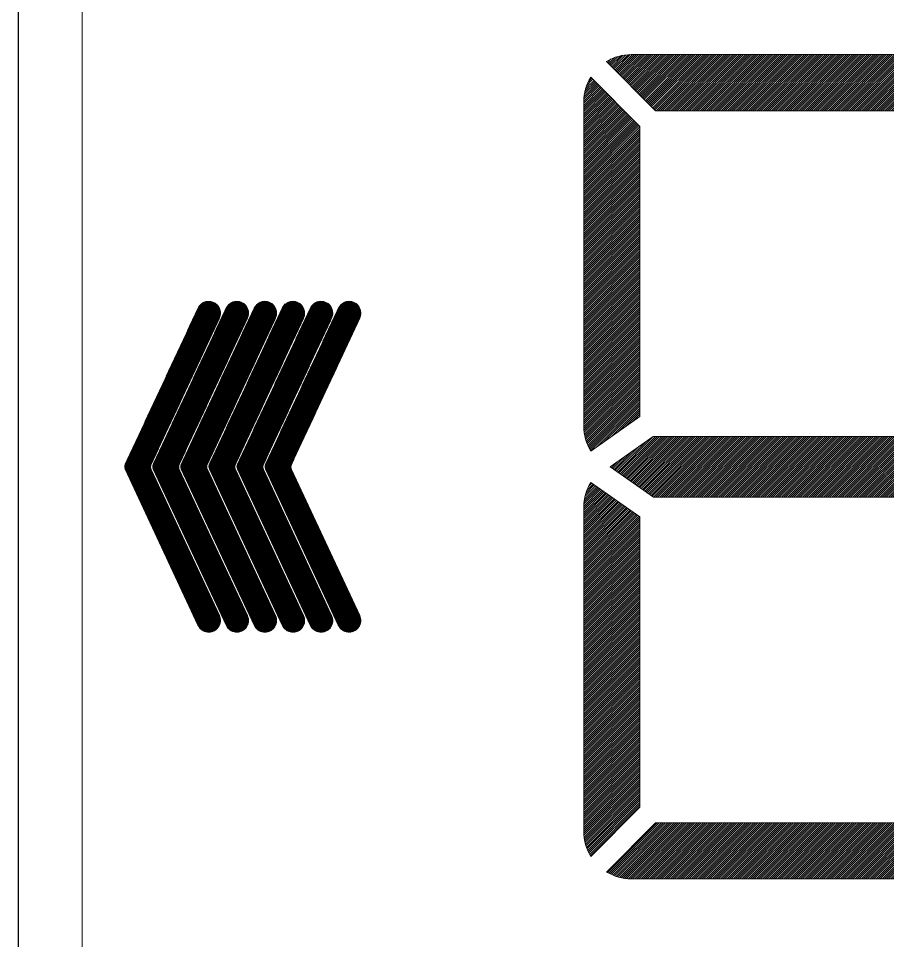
# Model space of a CAD drawing. Header units: millimetres. Extents: x 1946 to 4611, y 2266 to 2855.
# Drawn here: x 3672.4 to 3692.85, y 2697.16 to 2718.87 of the extents above; entities that cross this region are included whole.
import ezdxf

# ---------------------------------------------------------------- set-up
doc = ezdxf.new("R2010")
doc.units = ezdxf.units.MM
doc.linetypes.add('CENTER', pattern=[0.6, 0.375, -0.075, 0.075, -0.075])
doc.layers.add('05___PRT_ALL_DTM_CSYS', color=7, linetype='Continuous')
doc.layers.add('Dim', color=4, linetype='Continuous')
doc.layers.add('Cover Lens', color=152, linetype='Continuous', lineweight=0)
doc.layers.add('LCD', color=4, linetype='Continuous', lineweight=20)

# ---------------------------------------------------------------- blocks, each defined once
blk = doc.blocks.new('CG1')
at = {"layer": 'Cover Lens'}
blk.add_lwpolyline([(-33, 0), (33, 0), (33, 54), (-33, 54)], close=True, dxfattribs=at)

msp = doc.modelspace()

# ---------------------------------------------------------------- hatches: boundary and pattern name
h = msp.add_hatch()
h.set_pattern_fill('ANSI31', color=256, scale=0.05)
h.set_pattern_definition([(45, (2844.029518, 2575.4513886), (-0.004419417382, 0.004419417382), [])])
h.paths.add_polyline_path([(3679.93094, 2712.05172, -1), (3680.43077, 2711.81853), (3678.82719, 2708.37999, 0.22171449), (3678.82719, 2708.25319), (3680.4308, 2704.81457, -1.01341567), (3679.92789, 2704.58822), (3678.21466, 2708.26167, -0.22168329), (3678.21467, 2708.37153)])
h.paths.add_polyline_path([(3679.27029, 2712.05172, -1), (3679.77012, 2711.81853), (3678.16654, 2708.37999, 0.22171449), (3678.16654, 2708.25319), (3679.77016, 2704.81457, -1.01341567), (3679.26725, 2704.58822), (3677.55401, 2708.26167, -0.22168329), (3677.55402, 2708.37153)])
h.paths.add_polyline_path([(3678.60965, 2712.05172, -0.99999998), (3679.10947, 2711.81853), (3677.50589, 2708.37999, 0.22171449), (3677.50589, 2708.25319), (3679.10951, 2704.81457, -1.01341567), (3678.6066, 2704.58822), (3676.89336, 2708.26167, -0.22168329), (3676.89338, 2708.37153)])
h.paths.add_polyline_path([(3677.949, 2712.05172, -0.99999998), (3678.44883, 2711.81853), (3676.84525, 2708.37999, 0.22171449), (3676.84525, 2708.25319), (3678.44886, 2704.81457, -1.01341567), (3677.94595, 2704.58822), (3676.23271, 2708.26167, -0.22168329), (3676.23273, 2708.37153)])
h.paths.add_polyline_path([(3677.28835, 2712.05172, -1), (3677.78818, 2711.81853), (3676.1846, 2708.37999, 0.22171449), (3676.1846, 2708.25319), (3677.78821, 2704.81457, -1.01341567), (3677.28531, 2704.58822), (3675.57207, 2708.26167, -0.22168329), (3675.57208, 2708.37153)])
h.paths.add_polyline_path([(3676.62771, 2712.05172, -1), (3677.12753, 2711.81853), (3675.52395, 2708.37999, 0.22171449), (3675.52395, 2708.25319), (3677.12757, 2704.81457, -1.01341567), (3676.62466, 2704.58822), (3674.91142, 2708.26167, -0.22168329), (3674.91144, 2708.37153)])
at = {"layer": '05___PRT_ALL_DTM_CSYS'}
h = msp.add_hatch(dxfattribs=at)
h.set_pattern_fill('ANSI31', color=256, scale=0.011)
h.set_pattern_definition([(45, (-412.98522, 4249.300888), (-0.02469570433, 0.02469570433), [])])
h.paths.add_polyline_path([(3690.41985, 2716.69931), (3693.90844, 2716.69931), (3695.06233, 2717.86033, 0.13606306), (3694.48891, 2718.01931), (3690.41985, 2718.01931), (3686.81604, 2718.01931, 0.13606306), (3686.24263, 2717.86033), (3687.39652, 2716.69931)])
h.paths.add_polyline_path([(3687.02254, 2716.3292), (3685.86835, 2717.49047, 0.1390936), (3685.70248, 2716.90575), (3685.70248, 2709.2713, 0.1390936), (3685.86835, 2708.68657), (3687.02257, 2709.49822)])
h.paths.add_polyline_path([(3695.60248, 2716.90575, 0.1390936), (3695.43661, 2717.49047), (3694.28242, 2716.3292), (3694.28239, 2709.49822), (3695.43661, 2708.68657, 0.1390936), (3695.60248, 2709.2713)])
h.paths.add_polyline_path([(3690.41985, 2709.02864), (3687.3386, 2709.02864), (3686.32664, 2708.31703), (3687.34825, 2707.59863), (3690.41985, 2707.59863), (3693.95671, 2707.59863), (3694.97831, 2708.31703), (3693.96635, 2709.02864)])
h.paths.add_polyline_path([(3685.70248, 2699.72831, 0.1390936), (3685.86835, 2699.14358), (3687.02254, 2700.30485), (3687.02257, 2707.13583), (3685.86835, 2707.94748, 0.1390936), (3685.70248, 2707.36276)])
h.paths.add_polyline_path([(3690.41985, 2699.93474), (3687.39652, 2699.93474), (3686.24263, 2698.77373, 0.13606306), (3686.81604, 2698.61474), (3690.41985, 2698.61474), (3694.48891, 2698.61474, 0.13606306), (3695.06233, 2698.77373), (3693.90844, 2699.93474)])
h.paths.add_polyline_path([(3695.60248, 2707.36276, 0.1390936), (3695.43661, 2707.94748), (3694.28239, 2707.13583), (3694.28242, 2700.30485), (3695.43661, 2699.14358, 0.1390936), (3695.60248, 2699.72831)])
h.paths.add_polyline_path([(3702.3607, 2716.69931), (3705.8493, 2716.69931), (3707.00318, 2717.86033, 0.13606306), (3706.42977, 2718.01931), (3702.3607, 2718.01931), (3698.7569, 2718.01931, 0.13606306), (3698.18348, 2717.86033), (3699.33737, 2716.69931)])
h.paths.add_polyline_path([(3698.96339, 2716.3292), (3697.80921, 2717.49047, 0.1390936), (3697.64333, 2716.90575), (3697.64333, 2709.2713, 0.1390936), (3697.80921, 2708.68657), (3698.96342, 2709.49822)])
h.paths.add_polyline_path([(3702.3607, 2709.02864), (3699.27946, 2709.02864), (3698.2675, 2708.31703), (3699.2891, 2707.59863), (3702.3607, 2707.59863), (3705.89756, 2707.59863), (3706.91917, 2708.31703), (3705.90721, 2709.02864)])
h.paths.add_polyline_path([(3706.22324, 2709.49822), (3707.37746, 2708.68657, 0.1390936), (3707.54333, 2709.2713), (3707.54333, 2716.90575, 0.1390936), (3707.37746, 2717.49047), (3706.22327, 2716.3292)])
h.paths.add_polyline_path([(3706.22327, 2700.30485), (3707.37746, 2699.14358, 0.1390936), (3707.54333, 2699.72831), (3707.54333, 2707.36276, 0.1390936), (3707.37746, 2707.94748), (3706.22324, 2707.13583)])
h.paths.add_polyline_path([(3702.3607, 2699.93474), (3699.33737, 2699.93474), (3698.18348, 2698.77373, 0.13606306), (3698.7569, 2698.61474), (3702.3607, 2698.61474), (3706.42977, 2698.61474, 0.13606306), (3707.00318, 2698.77373), (3705.8493, 2699.93474)])
h.paths.add_polyline_path([(3698.96342, 2707.13583), (3697.80921, 2707.94748, 0.1390936), (3697.64333, 2707.36276), (3697.64333, 2699.72831, 0.1390936), (3697.80921, 2699.14358), (3698.96339, 2700.30485)])
h.paths.add_polyline_path([(3717.40953, 2716.69931), (3720.89812, 2716.69931), (3722.052, 2717.86033, 0.13606306), (3721.47859, 2718.01931), (3717.40953, 2718.01931), (3713.80572, 2718.01931, 0.13606306), (3713.23231, 2717.86033), (3714.38619, 2716.69931)])
h.paths.add_polyline_path([(3714.01222, 2716.3292), (3712.85803, 2717.49047, 0.1390936), (3712.69216, 2716.90575), (3712.69216, 2709.2713, 0.1390936), (3712.85803, 2708.68657), (3714.01225, 2709.49822)])
h.paths.add_polyline_path([(3721.27207, 2709.49822), (3722.42628, 2708.68657, 0.1390936), (3722.59216, 2709.2713), (3722.59216, 2716.90575, 0.1390936), (3722.42628, 2717.49047), (3721.27209, 2716.3292)])
h.paths.add_polyline_path([(3720.94639, 2707.59863), (3721.96799, 2708.31703), (3720.95603, 2709.02864), (3717.40953, 2709.02864), (3714.32828, 2709.02864), (3713.31632, 2708.31703), (3714.33793, 2707.59863), (3717.40953, 2707.59863)])
h.paths.add_polyline_path([(3714.01225, 2707.13583), (3712.85803, 2707.94748, 0.1390936), (3712.69216, 2707.36276), (3712.69216, 2699.72831, 0.1390936), (3712.85803, 2699.14358), (3714.01222, 2700.30485)])
h.paths.add_polyline_path([(3714.38619, 2699.93474), (3713.23231, 2698.77373, 0.13606306), (3713.80572, 2698.61474), (3717.40953, 2698.61474), (3721.47859, 2698.61474, 0.13606306), (3722.052, 2698.77373), (3720.89812, 2699.93474), (3717.40953, 2699.93474)])
h.paths.add_polyline_path([(3721.27209, 2700.30485), (3722.42628, 2699.14358, 0.1390936), (3722.59216, 2699.72831), (3722.59216, 2707.36276, 0.1390936), (3722.42628, 2707.94748), (3721.27207, 2707.13583)])

# ---------------------------------------------------------------- linework, layer by layer
at = {"lineweight": 0}
for points in [[(3677.12757, 2711.81861, 1), (3676.62767, 2712.05164), (3674.91143, 2708.37152, 0.22164568), (3674.91142, 2708.26167), (3676.62466, 2704.58822, 1.01341567), (3677.12757, 2704.81457), (3675.52395, 2708.25319, -0.22171449), (3675.52395, 2708.37999), (3677.12753, 2711.81853)], [(3677.78821, 2711.81861, 1), (3677.28832, 2712.05164), (3675.57207, 2708.37152, 0.22164568), (3675.57207, 2708.26167), (3677.28531, 2704.58822, 1.01341567), (3677.78821, 2704.81457), (3676.1846, 2708.25319, -0.22171449), (3676.1846, 2708.37999), (3677.78818, 2711.81853)], [(3678.44886, 2711.81861, 1), (3677.94896, 2712.05164), (3676.23272, 2708.37152, 0.22164568), (3676.23271, 2708.26167), (3677.94595, 2704.58822, 1.01341567), (3678.44886, 2704.81457), (3676.84525, 2708.25319, -0.22171449), (3676.84525, 2708.37999), (3678.44883, 2711.81853)], [(3679.10951, 2711.81861, 1), (3678.60961, 2712.05164), (3676.89337, 2708.37152, 0.22164568), (3676.89336, 2708.26167), (3678.6066, 2704.58822, 1.01341567), (3679.10951, 2704.81457), (3677.50589, 2708.25319, -0.22171449), (3677.50589, 2708.37999), (3679.10947, 2711.81853)], [(3679.77016, 2711.8186, 1), (3679.27026, 2712.05164), (3677.55402, 2708.37151, 0.22164568), (3677.55401, 2708.26167), (3679.26725, 2704.58822, 1.01341567), (3679.77016, 2704.81457), (3678.16654, 2708.25319, -0.22171449), (3678.16654, 2708.37999), (3679.77012, 2711.81853)], [(3680.4308, 2711.8186, 1), (3679.9309, 2712.05164), (3678.21466, 2708.37151, 0.22164568), (3678.21466, 2708.26167), (3679.92789, 2704.58822, 1.01341567), (3680.4308, 2704.81457), (3678.82719, 2708.25319, -0.22171449), (3678.82719, 2708.37999), (3680.43077, 2711.81853)]]:
    msp.add_lwpolyline(points, format="xyb", dxfattribs=at)
at = {"layer": '05___PRT_ALL_DTM_CSYS', "lineweight": 0}
for points in [[(3690.41985, 2718.01931), (3694.48891, 2718.01931, -0.13606306), (3695.06233, 2717.86033), (3693.90844, 2716.69931), (3690.41985, 2716.69931), (3687.39652, 2716.69931), (3686.24263, 2717.86033, -0.13606306), (3686.81604, 2718.01931)], [(3685.70248, 2709.2713, 0.1390936), (3685.86835, 2708.68657), (3687.02257, 2709.49822), (3687.02254, 2716.3292), (3685.86835, 2717.49047, 0.1390936), (3685.70248, 2716.90575)], [(3685.70248, 2707.36276, -0.1390936), (3685.86835, 2707.94748), (3687.02257, 2707.13583), (3687.02254, 2700.30485), (3685.86835, 2699.14358, -0.1390936), (3685.70248, 2699.72831)], [(3690.41985, 2698.61474), (3694.48891, 2698.61474, 0.13606306), (3695.06233, 2698.77373), (3693.90844, 2699.93474), (3690.41985, 2699.93474), (3687.39652, 2699.93474), (3686.24263, 2698.77373, 0.13606306), (3686.81604, 2698.61474)]]:
    msp.add_lwpolyline(points, format="xyb", close=True, dxfattribs=at)
msp.add_lwpolyline([(3690.41985, 2709.02864), (3693.96635, 2709.02864), (3694.97831, 2708.31703), (3693.95671, 2707.59863), (3690.41985, 2707.59863), (3687.34825, 2707.59863), (3686.32664, 2708.31703), (3687.3386, 2709.02864)], close=True, dxfattribs=at)
at = {"layer": 'Dim', "color": 3}
msp.add_lwpolyline([(3672.39925, 2732.4507), (3741.39925, 2732.4507), (3741.39925, 2675.4507), (3672.39925, 2675.4507)], close=True, dxfattribs=at)
at = {"layer": 'LCD', "color": 3, "lineweight": 15}
msp.add_lwpolyline([(3672.39925, 2732.4507), (3741.39925, 2732.4507), (3741.39925, 2675.4507), (3672.39925, 2675.4507)], close=True, dxfattribs=at)
at = {"layer": 'LCD', "linetype": 'CENTER', "ltscale": 2}
msp.add_lwpolyline([(3739.89925, 2729.9507), (3739.89925, 2677.9507, -0.41421356), (3738.89925, 2676.9507), (3674.89925, 2676.9507, -0.41421356), (3673.89925, 2677.9507), (3673.89925, 2729.9507, -0.41421356), (3674.89925, 2730.9507), (3738.89925, 2730.9507, -0.41421356)], format="xyb", close=True, dxfattribs=at)

# ---------------------------------------------------------------- block references
at = {"layer": 'Cover Lens'}
msp.add_blockref('CG1', (3706.89925, 2676.9507), dxfattribs=at)

doc.saveas('drawing.dxf')
